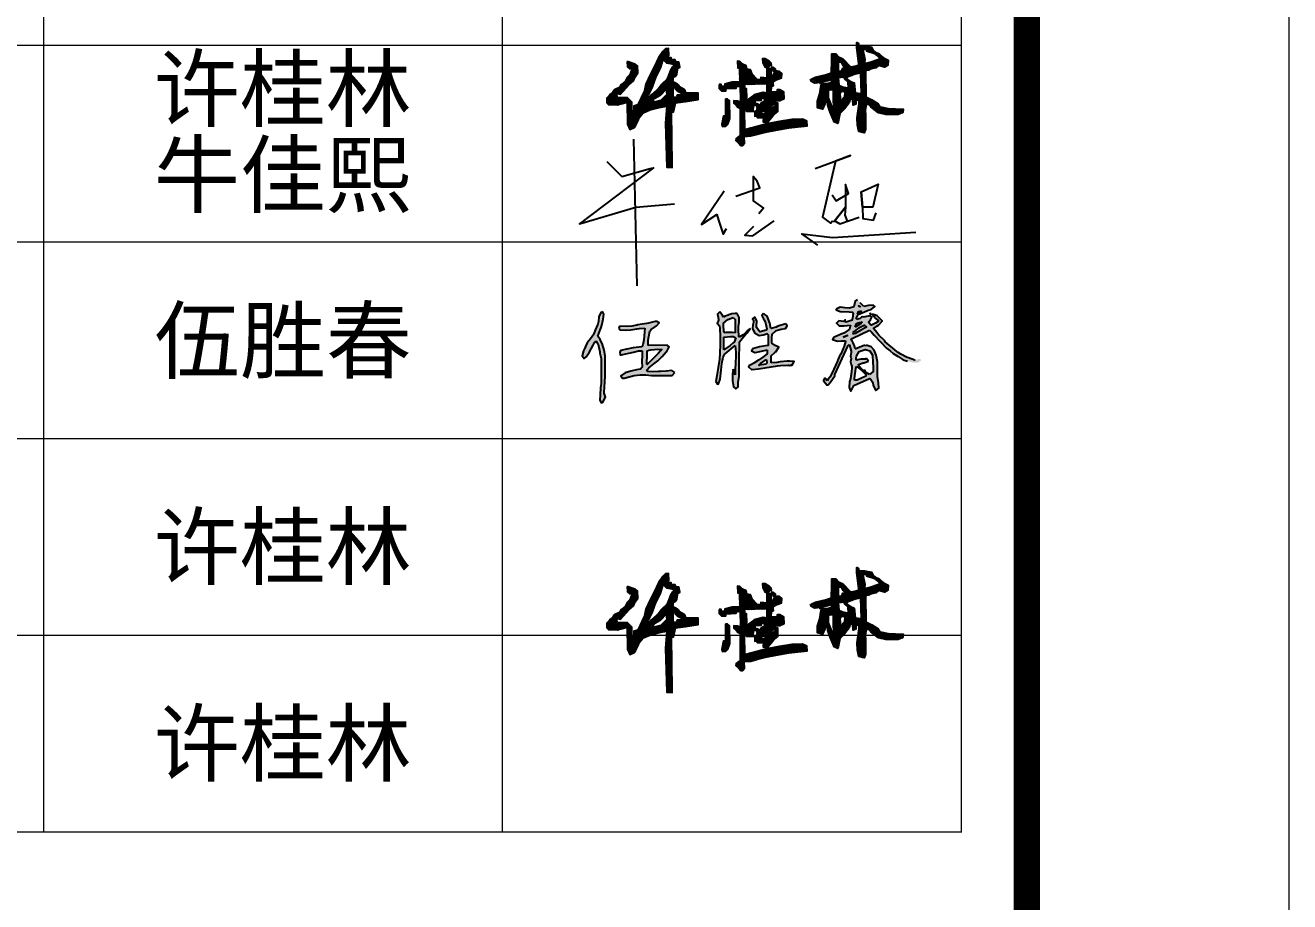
# Model space of a CAD drawing. Extents: x 332286 to 1463507, y -720758 to 86974.
# Drawn here: x 1289585 to 1294407, y -410676 to -407334 of the extents above; entities that cross this region are included whole.
import ezdxf
from ezdxf.enums import TextEntityAlignment as Align

# ---------------------------------------------------------------- set-up
doc = ezdxf.new("R2010")
doc.units = 0
doc.header["$LTSCALE"] = 1000
doc.header["$MEASUREMENT"] = 0
doc.layers.get('0').update_dxf_attribs({"linetype": 'CONTINUOUS'})
for name, color, linetype in [('SHEET_LINE', 6, 'CONTINUOUS'), ('TWT_TITLE', 7, 'CONTINUOUS'), ('水专业电子签名', 7, 'CONTINUOUS')]:
    doc.layers.add(name, color=color, linetype=linetype)
doc.styles.add('华文细黑', font='STXIHEI.TTF', dxfattribs={"width": 0.7, "height": 10})
pattern_1 = [(45, (-843.80595, -349.1901), (-0.088388348, 0.088388348), [])]

# ---------------------------------------------------------------- blocks, each defined once
blk = doc.blocks.new('X-104 9#平面绑定$0$图签信息')
at = {"const_width": 0.5}
blk.add_lwpolyline([(-65, 0), (0, 0), (0, 500.5), (-65, 500.5)], close=True, dxfattribs=at)
at = {"const_width": 0.05}
for points in [[(-62.5, 103.262), (-2.5, 103.262), (-2.5, 163.262), (-62.5, 163.262), (-62.5, 103.262)], [(-37.5, 163.262), (-37.5, 103.262)], [(-20, 163.262), (-20, 103.262)], [(-62.5, 133.262), (-2.5, 133.262)], [(-62.5, 125.762), (-2.5, 125.762)], [(-62.5, 118.262), (-2.5, 118.262)], [(-62.5, 110.762), (-2.5, 110.762)]]:
    blk.add_lwpolyline(points, dxfattribs=at)
blk = doc.blocks.new('X-104 9#平面绑定$0$图签-A1')
blk.add_blockref('X-104 9#平面绑定$0$图签信息', (0, 0))
blk = doc.blocks.new('x')
for points in [[(1270565.5, 4297.5), (1270578, 3738.1)], [(1270463.7, 4212.9), (1270520.1, 4155.6), (1270628.9, 4185.9), (1270640.9, 4188.8), (1270358.7, 3974.6), (1270573.2, 4038.5), (1270720.8, 4050.8)], [(1271257.7, 4185.6), (1271392, 4235.5), (1271334.7, 4214.3), (1271285.7, 4000.6), (1271316.3, 3976.9), (1271322.9, 3984.9), (1271336.9, 3983), (1271351.6, 3975.1), (1271425.1, 3999.6)], [(1270955.7, 4079.9), (1271046.4, 4112.4), (1271036.5, 4137.4), (1271021.6, 4155.5), (1271021.6, 4061.8), (1271060.4, 4035), (1271042.6, 4013.1)], [(1271322.3, 4085.5), (1271338, 4062.4), (1271385, 4091), (1271373.5, 4124.6), (1271373.5, 4038.5), (1271329.9, 3984), (1271373.5, 4038.5), (1271371.5, 4007.4), (1271379.4, 3984.4)], [(1271433.2, 4096.7), (1271498.3, 4126.2), (1271498.3, 4126.2), (1271478, 4038.5), (1271437.7, 4038.5), (1271433.2, 4096.7), (1271437.7, 4038.5), (1271437.7, 4038.5), (1271439.5, 3995.1), (1271480.7, 3988.3), (1271490.9, 4016.2)], [(1270911, 4099), (1270823.8, 3972.7), (1270882.3, 4009.7), (1270889.4, 3988.4), (1270906.4, 3935.6), (1270919, 3956.9)], [(1271022.6, 3964.7), (1270989, 3931.4), (1271019.6, 3929.4), (1271101.6, 3985.7)], [(1271267.6, 3893.1), (1271206.9, 3936.6), (1271323.3, 3922), (1271641.5, 3942.8)]]:
    blk.add_lwpolyline(points)
blk = doc.blocks.new('杨乐电子签名A1$0$许桂林')
h = blk.add_hatch()
h.set_pattern_fill('ANSI31', color=256, style=0)
h.set_pattern_definition(pattern_1)
h.paths.add_polyline_path([(-13.77, 12.78), (-14.3, 11.65), (-14.49, 10.81), (-15.33, 9.03), (-15.84, 8.89), (-15.9, 7.4), (-16.09, 7.43), (-16.11, 9.41), (-16.62, 9.93), (-17.93, 10), (-17.97, 10.51), (-17.5, 10.42), (-16.39, 11.59), (-15.87, 12.06), (-15.63, 12.55), (-15.32, 13.04), (-15.36, 13.92), (-15.6, 14.09), (-16.37, 14.39), (-16.64, 14.51), (-16.58, 13.84), (-16.3, 13.59), (-15.87, 13.66), (-15.87, 13.41), (-16.09, 13.37), (-16.33, 12.8), (-16.65, 12.47), (-16.86, 12.01), (-17.14, 11.77), (-17.44, 11.57), (-17.63, 11.26), (-18.27, 10.95), (-18.46, 10.66), (-18.77, 10.41), (-18.94, 10.21), (-19.21, 9.93), (-19.21, 9.35), (-19.04, 9.11), (-17.92, 9.07), (-16.66, 9.39), (-16.65, 6.62), (-16.37, 5.98), (-15.85, 6.2), (-15.65, 6.44), (-15.36, 6.99), (-15.15, 7.52), (-14.67, 8.06), (-13.86, 8.39), (-12.66, 8.68), (-11.7, 8.86), (-11.88, 6.74), (-11.76, 1.19), (-11.13, 1.16), (-11.11, 1.57), (-11.15, 8.09), (-10.89, 8.14), (-10.63, 9.24), (-9.37, 9.43), (-7.78, 9.67), (-7.78, 10.46), (-9.31, 10.51), (-9.39, 10.75), (-9.54, 10.91), (-10.12, 11.28), (-10.28, 11.51), (-10.59, 11.72), (-10.93, 11.91), (-10.84, 12.5), (-10.59, 12.62), (-10.44, 12.84), (-10.28, 13.59), (-10.05, 13.72), (-10.16, 14.35), (-10.61, 14.45), (-10.61, 14.66), (-11.15, 14.66), (-11.13, 14.91), (-11.68, 14.97), (-11.68, 15.19), (-11.41, 15.2), (-11.44, 16.08), (-11.82, 16.04), (-12.16, 15.7), (-12.72, 14.91), (-13.25, 13.77)])
h.paths.add_polyline_path([(-12.49, 13.6), (-12.22, 14.59), (-11.95, 14.52), (-11.67, 14.25), (-10.72, 14.05), (-10.92, 13.79), (-11.19, 13.37), (-11.4, 12.76), (-11.59, 12.28), (-12.34, 11.56), (-12.77, 11.04), (-13.46, 10.42), (-13.98, 9.96), (-14.13, 9.67), (-14.52, 9.63), (-13.98, 10.33), (-13.53, 11.28), (-13.11, 12.45)], flags=16)
h.paths.add_polyline_path([(-11.75, 11.02), (-11.67, 10.33), (-12.41, 9.61), (-13.42, 9.36), (-13.42, 9.69), (-12.52, 10.19)], flags=16)
h.paths.add_polyline_path([(-10.91, 11.24), (-10.62, 11.22), (-10.63, 11.03), (-10.4, 10.77), (-9.83, 10.48), (-9.57, 10.47), (-9.6, 10.23), (-10.4, 10.2), (-10.44, 9.94), (-10.9, 9.98)], flags=16)
h = blk.add_hatch()
h.set_pattern_fill('ANSI31', color=256, style=0)
h.set_pattern_definition(pattern_1)
h.paths.add_polyline_path([(14.8, 14.44), (13.93, 14.16), (13.11, 13.94), (13.22, 14.46), (12.94, 15.65), (13.23, 15.95), (13.37, 15.58), (14.29, 15.27), (14.81, 14.88), (15.04, 14.65)], flags=16)
h.paths.add_polyline_path([(10.81, 10.51), (10.09, 10.45), (9.99, 10.21), (10.04, 9.81), (10, 9.08), (10.27, 9.17), (10.34, 9.6), (10.59, 9.86), (10.64, 10.36), (10.83, 10.18)], flags=16)
h.paths.add_polyline_path([(10.32, 14.17), (9.8, 14.15), (9.8, 13.06), (10.27, 13.07), (10.39, 13.42), (10.76, 13.44), (10.43, 13.77), (10.27, 14.09)], flags=16)
h.paths.add_polyline_path([(10.54, 12.3), (9.8, 12.23), (9.89, 11.28), (10.34, 11.1), (11.07, 10.92), (11.03, 11.67), (10.58, 12.1)], flags=16)
h.paths.add_polyline_path([(12.66, 12.83), (11.91, 12.64), (11, 12.31), (10.83, 12.08), (11.32, 11.75), (11.8, 11.55), (11.89, 10.3), (12.72, 10.21)], flags=16)
edge = h.paths.add_edge_path()
edge.add_line((9.25, 10.71), (8.51, 10.67))
edge.add_line((8.51, 10.67), (8.52, 9.72))
edge.add_line((8.52, 9.72), (8.94, 8.69))
edge.add_line((8.94, 8.69), (9.25, 7.93))
edge.add_line((9.25, 7.93), (9.2, 9.43))
edge.add_line((9.2, 9.43), (9.2, 10.53))
edge.add_line((9.2, 10.53), (9.19, 10.71))
edge.add_line((6.41, 12.09), (6.96, 12.32))
edge.add_line((6.96, 12.32), (8.2, 12.59))
edge.add_line((8.2, 12.59), (8.97, 12.84))
edge.add_line((8.97, 12.84), (9.03, 14.43))
edge.add_line((9.03, 14.43), (9.02, 15.24))
edge.add_line((9.02, 15.24), (9.54, 15.24))
edge.add_line((9.54, 15.24), (9.85, 14.84))
edge.add_line((9.85, 14.84), (10.41, 14.61))
edge.add_line((10.41, 14.61), (11.35, 13.6))
edge.add_line((11.35, 13.6), (11.89, 13.66))
edge.add_line((11.89, 13.66), (12.37, 13.79))
edge.add_line((12.37, 13.79), (12.41, 13.96))
edge.add_line((12.41, 13.96), (12.17, 15.98))
edge.add_line((12.17, 15.98), (12.17, 16.64))
edge.add_line((12.17, 16.64), (12.4, 16.5))
edge.add_line((12.4, 16.5), (12.43, 16.24))
edge.add_line((12.43, 16.24), (13.15, 16.19))
edge.add_line((13.15, 16.19), (13.99, 16.01))
edge.add_line((13.99, 16.01), (14.21, 15.6))
edge.add_line((14.21, 15.6), (14.44, 15.44))
edge.add_line((14.44, 15.44), (14.98, 15.19))
edge.add_line((14.98, 15.19), (15.28, 14.84))
edge.add_line((15.28, 14.84), (15.48, 14.69))
edge.add_line((15.48, 14.69), (16.1, 14.38))
edge.add_line((16.1, 14.38), (16.02, 13.75))
edge.add_line((16.02, 13.75), (15.61, 13.52))
edge.add_line((15.61, 13.52), (14.87, 13.71))
edge.add_line((14.87, 13.71), (14.51, 13.44))
edge.add_line((14.51, 13.44), (13.96, 13.31))
edge.add_line((13.96, 13.31), (13.66, 13.16))
edge.add_line((13.66, 13.16), (13.32, 13.09))
edge.add_line((13.32, 13.09), (13.25, 13.04))
edge.add_line((13.25, 13.04), (13.25, 9.8))
edge.add_line((13.25, 9.8), (14, 9.41))
edge.add_line((14, 9.41), (14.78, 8.92))
edge.add_line((14.78, 8.92), (15.02, 8.52))
edge.add_line((15.02, 8.52), (16.02, 8.33))
edge.add_line((16.02, 8.33), (17.92, 8.21))
edge.add_line((17.92, 8.21), (17.85, 7.78))
edge.add_line((17.85, 7.78), (17.26, 7.55))
edge.add_line((17.26, 7.55), (15.76, 7.55))
edge.add_line((15.76, 7.55), (14.81, 7.78))
edge.add_line((14.81, 7.78), (14.42, 8.09))
edge.add_line((14.42, 8.09), (13.87, 8.53))
edge.add_line((13.87, 8.53), (13.71, 8.8))
edge.add_line((13.71, 8.8), (13.26, 8.84))
edge.add_line((13.26, 8.84), (13.13, 8.14))
edge.add_line((13.13, 8.14), (13.17, 7.52))
edge.add_line((13.17, 7.52), (13.16, 5.77))
edge.add_line((13.16, 5.77), (12.99, 5.28))
edge.add_line((12.99, 5.28), (12.33, 5.46))
edge.add_line((12.33, 5.46), (12.15, 6.32))
edge.add_line((12.15, 6.32), (12.13, 7.18))
edge.add_line((12.13, 7.18), (12.41, 8.93))
edge.add_line((12.41, 8.93), (12.36, 9.58))
edge.add_line((12.36, 9.58), (11.99, 9.31))
edge.add_line((11.99, 9.31), (11.98, 8.9))
edge.add_line((11.98, 8.9), (11.64, 8.78))
edge.add_line((11.64, 8.78), (11.59, 9.46))
edge.add_line((11.59, 9.46), (11.27, 9.6))
edge.add_line((11.27, 9.6), (11.13, 9.09))
edge.add_line((11.13, 9.09), (10.57, 8.33))
edge.add_line((10.57, 8.33), (9.95, 7.74))
edge.add_line((9.95, 7.74), (9.71, 6.5))
edge.add_line((9.71, 6.5), (9.24, 6.69))
edge.add_line((9.24, 6.69), (9.11, 7.04))
edge.add_line((9.11, 7.04), (8.74, 7.93))
edge.add_line((8.74, 7.93), (8.48, 8.78))
edge.add_line((8.48, 8.78), (8.49, 9.35))
edge.add_line((8.49, 9.35), (8.35, 9.49))
edge.add_line((8.35, 9.49), (8.11, 8.99))
edge.add_line((8.11, 8.99), (7.8, 8.29))
edge.add_line((7.8, 8.29), (7.16, 8.49))
edge.add_line((7.16, 8.49), (7.19, 9.3))
edge.add_line((7.19, 9.3), (7.5, 10.25))
edge.add_line((7.5, 10.25), (7.62, 11.08))
edge.add_line((7.62, 11.08), (7.75, 11.54))
edge.add_line((7.75, 11.54), (8.24, 11.51))
edge.add_line((8.24, 11.51), (8.8, 11.58))
edge.add_line((8.8, 11.58), (9.26, 11.87))
edge.add_line((9.26, 11.87), (8.92, 11.96))
edge.add_line((8.92, 11.96), (8.5, 11.85))
edge.add_line((8.5, 11.85), (8.03, 11.76))
edge.add_line((8.03, 11.76), (7.57, 11.64))
edge.add_line((7.57, 11.64), (6.83, 11.57))
edge.add_line((6.83, 11.57), (6.43, 11.79))
edge.add_line((6.43, 11.79), (6.33, 12.06))
h = blk.add_hatch()
h.set_pattern_fill('ANSI31', color=256, style=0)
h.set_pattern_definition(pattern_1)
h.paths.add_polyline_path([(1.94, 9.41), (2.46, 9.45), (3, 9.68), (2.97, 10.49), (2.48, 10.77), (2.15, 10.76), (2.16, 10.49), (1.4, 10.52), (1.42, 11.26), (1.67, 11.32), (1.65, 11.51), (1.66, 11.81), (2.1, 12.07), (2.69, 12.29), (2.73, 12.82), (2.46, 13.09), (1.92, 13.14), (1.93, 13.38), (1.62, 13.6), (1.43, 13.61), (1.39, 13.37), (1.13, 13.41), (1.16, 13.86), (1.44, 13.86), (1.42, 14.13), (1.2, 14.35), (0.65, 14.66), (0.34, 14.67), (0.37, 14.18), (0.61, 13.66), (0.88, 13.57), (0.86, 12.25), (0.09, 12.35), (0.1, 12.04), (-0.35, 12.1), (-0.96, 12.77), (-1.18, 13.32), (-1.63, 13.4), (-1.71, 13.8), (-2.19, 14.02), (-2.53, 14.37), (-2.79, 14.41), (-2.76, 13.59), (-2.58, 13.57), (-2.55, 11.76), (-3.51, 11.8), (-4.42, 11.54), (-4.38, 11.25), (-4.84, 11.27), (-4.87, 11.52), (-5.13, 11.53), (-5.12, 10.99), (-4.84, 10.73), (-4.32, 10.72), (-4.26, 10.98), (-3.02, 11.04), (-3.01, 11.22), (-2.48, 11.28), (-2.49, 9.65), (-2.51, 9.31), (-2.73, 9.18), (-2.78, 9.39), (-3.31, 9.45), (-3.29, 9.16), (-3.02, 8.91), (-2.79, 8.6), (-2.51, 8.42), (-2.54, 4.97), (-2.73, 4.97), (-3.05, 4.71), (-3.1, 4.47), (-2.76, 4.17), (-2.48, 3.83), (-2.27, 3.85), (-2, 4.13), (-2.04, 4.95), (-1.21, 5.02), (-0.36, 5.23), (0.62, 5.49), (1.93, 5.74), (3.54, 6), (5.87, 6.25), (5.84, 6.8), (5.26, 7.06), (3.96, 7.04), (2.15, 6.78), (0.65, 6.49), (-0.06, 6.29), (-1.21, 6.01), (-1.98, 5.82), (-1.97, 8.38), (-1.72, 8.12), (-0.91, 8.07), (-0.86, 8.86), (-0.44, 8.89), (-0.42, 8.64), (-0.16, 8.63), (-0.2, 8.37), (-0.42, 8.4), (-0.46, 8.15), (-0.69, 8.09), (-0.69, 7.52), (-0.42, 7.53), (-0.41, 7.34), (0.61, 7.29), (0.61, 7.12), (0.34, 7.05), (0.34, 6.77), (0.94, 6.79), (1.18, 7.07), (1.59, 7.58), (1.82, 7.79), (2.19, 8.07), (2.21, 9.12), (1.93, 9.16)])
h.paths.add_polyline_path([(0.58, 9.71), (0.58, 9.42), (0.4, 9.35), (0.16, 9.18), (0.09, 8.87), (-0.42, 9.08), (-0.66, 9.11), (-0.68, 9.45), (0.08, 9.44), (0.08, 9.71)], flags=16)
h.paths.add_polyline_path([(0.87, 10.43), (0.39, 10.5), (-0.7, 10.21), (-0.94, 10), (-1.43, 9.64), (-1.41, 9.17), (-1.25, 8.63), (-1.52, 8.88), (-1.71, 9.11), (-1.73, 9.8), (-1.74, 10.97), (-1.93, 10.97), (-1.98, 11.48), (0.89, 11.53)], flags=16)
h.paths.add_polyline_path([(1.41, 8.87), (1.9, 8.9), (1.92, 8.62), (1.72, 8.67), (1.69, 8.34), (1.41, 8.29)], flags=16)
h.paths.add_polyline_path([(0.61, 8.12), (0.64, 7.85), (0.11, 7.81), (0.1, 8.09)], flags=16)
h.paths.add_polyline_path([(1.42, 12.58), (1.44, 13.33), (1.68, 13.35), (1.68, 13.14), (1.95, 13.05), (1.92, 12.86), (1.69, 12.79), (1.65, 12.59)], flags=16)
h = blk.add_hatch()
h.set_pattern_fill('ANSI31', color=256, style=0)
h.set_pattern_definition(pattern_1)
edge = h.paths.add_edge_path()
edge.add_line((-4.37, 9.69), (-4.36, 7.58))
edge.add_line((-4.36, 7.58), (-4.63, 7.55))
edge.add_line((-4.63, 7.55), (-4.85, 6.51))
edge.add_line((-4.85, 6.51), (-4.77, 6.25))
edge.add_line((-4.77, 6.25), (-4.33, 6.27))
edge.add_line((-4.33, 6.27), (-4.07, 6.51))
edge.add_line((-4.07, 6.51), (-3.81, 7.24))
edge.add_line((-3.81, 7.24), (-3.87, 9.46))
edge.add_line((-3.87, 9.46), (-4.1, 9.67))
edge.add_line((-4.1, 9.67), (-4.37, 9.67))
for points in [[(-16.64, 14.51), (-16.58, 13.84), (-16.3, 13.59), (-15.87, 13.66), (-15.87, 13.41), (-16.09, 13.37), (-16.33, 12.8), (-16.65, 12.47), (-16.86, 12.01), (-17.14, 11.77), (-17.44, 11.57), (-17.63, 11.26), (-18.27, 10.95), (-18.46, 10.66), (-18.77, 10.41), (-18.94, 10.21), (-19.21, 9.93), (-19.21, 9.35), (-19.04, 9.11), (-17.92, 9.07), (-16.66, 9.39), (-16.65, 6.62), (-16.37, 5.98), (-15.85, 6.2), (-15.65, 6.44), (-15.36, 6.99), (-15.15, 7.52), (-14.67, 8.06), (-13.86, 8.39), (-12.66, 8.68), (-11.7, 8.86), (-11.88, 6.74), (-11.76, 1.19), (-11.13, 1.16), (-11.11, 1.57), (-11.15, 8.09), (-10.89, 8.14), (-10.63, 9.24), (-9.37, 9.43), (-7.78, 9.67), (-7.78, 10.46), (-9.31, 10.51), (-9.39, 10.75), (-9.54, 10.91), (-10.12, 11.28), (-10.28, 11.51), (-10.59, 11.72), (-10.93, 11.91), (-10.84, 12.5), (-10.59, 12.62), (-10.44, 12.84), (-10.28, 13.59), (-10.05, 13.72), (-10.16, 14.35), (-10.61, 14.45), (-10.61, 14.66), (-11.15, 14.66), (-11.13, 14.91), (-11.68, 14.97), (-11.68, 15.19), (-11.41, 15.2), (-11.44, 16.08), (-11.82, 16.04), (-12.16, 15.7), (-12.72, 14.91), (-13.25, 13.77), (-13.77, 12.78), (-14.3, 11.65), (-14.49, 10.81), (-15.33, 9.03), (-15.84, 8.89), (-15.9, 7.4), (-16.09, 7.43), (-16.11, 9.41), (-16.62, 9.93), (-17.93, 10), (-17.97, 10.51), (-17.5, 10.42), (-16.39, 11.59), (-15.87, 12.06), (-15.63, 12.55), (-15.32, 13.04), (-15.36, 13.92), (-15.6, 14.09), (-16.37, 14.39), (-16.64, 14.51)], [(6.41, 12.09), (6.96, 12.32), (8.2, 12.59), (8.97, 12.84), (9.03, 14.43), (9.02, 15.24), (9.54, 15.24), (9.85, 14.84), (10.41, 14.61), (11.35, 13.6), (11.89, 13.66), (12.37, 13.79), (12.41, 13.96), (12.17, 15.98), (12.17, 16.64), (12.4, 16.5), (12.43, 16.24), (13.15, 16.19), (13.99, 16.01), (14.21, 15.6), (14.44, 15.44), (14.98, 15.19), (15.28, 14.84), (15.48, 14.69), (16.1, 14.38), (16.02, 13.75), (15.61, 13.52), (14.87, 13.71), (14.51, 13.44), (13.96, 13.31), (13.66, 13.16), (13.32, 13.09), (13.25, 13.04), (13.25, 9.8), (14, 9.41), (14.78, 8.92), (15.02, 8.52), (16.02, 8.33), (17.92, 8.21), (17.85, 7.78), (17.26, 7.55), (15.76, 7.55), (14.81, 7.78), (14.42, 8.09), (13.87, 8.53), (13.71, 8.8), (13.26, 8.84), (13.13, 8.14), (13.17, 7.52), (13.16, 5.77), (12.99, 5.28), (12.33, 5.46), (12.15, 6.32), (12.13, 7.18), (12.41, 8.93), (12.36, 9.58), (11.99, 9.31), (11.98, 8.9), (11.64, 8.78), (11.59, 9.46), (11.27, 9.6), (11.13, 9.09), (10.57, 8.33), (9.95, 7.74), (9.71, 6.5), (9.24, 6.69), (9.11, 7.04), (8.74, 7.93), (8.48, 8.78), (8.49, 9.35), (8.35, 9.49), (8.11, 8.99), (7.8, 8.29), (7.16, 8.49), (7.19, 9.3), (7.5, 10.25), (7.62, 11.08), (7.75, 11.54), (8.24, 11.51), (8.8, 11.58), (9.26, 11.87), (8.92, 11.96), (8.5, 11.85), (8.03, 11.76), (7.57, 11.64), (6.83, 11.57), (6.43, 11.79), (6.33, 12.06)], [(14.8, 14.44), (13.93, 14.16), (13.11, 13.94), (13.22, 14.46), (12.94, 15.65), (13.23, 15.95), (13.37, 15.58), (14.29, 15.27), (14.81, 14.88), (15.04, 14.65), (14.8, 14.44)], [(-12.22, 14.59), (-12.49, 13.6), (-13.11, 12.45), (-13.53, 11.28), (-13.98, 10.33), (-14.52, 9.63), (-14.13, 9.67), (-13.98, 9.96), (-13.46, 10.42), (-12.77, 11.04), (-12.34, 11.56), (-11.59, 12.28), (-11.4, 12.76), (-11.19, 13.37), (-10.92, 13.79), (-10.72, 14.05), (-11.67, 14.25), (-11.95, 14.52), (-12.22, 14.59)], [(-5.13, 11.53), (-5.12, 10.99), (-4.84, 10.73), (-4.32, 10.72), (-4.26, 10.98), (-3.02, 11.04), (-3.01, 11.22), (-2.48, 11.28), (-2.49, 9.65), (-2.51, 9.31), (-2.73, 9.18), (-2.78, 9.39), (-3.31, 9.45), (-3.29, 9.16), (-3.02, 8.91), (-2.79, 8.6), (-2.51, 8.42), (-2.54, 4.97), (-2.73, 4.97), (-3.05, 4.71), (-3.1, 4.47), (-2.76, 4.17), (-2.48, 3.83), (-2.27, 3.85), (-2, 4.13), (-2.04, 4.95), (-1.21, 5.02), (-0.36, 5.23), (0.62, 5.49), (1.93, 5.74), (3.54, 6), (5.87, 6.25), (5.84, 6.8), (5.26, 7.06), (3.96, 7.04), (2.15, 6.78), (0.65, 6.49), (-0.06, 6.29), (-1.21, 6.01), (-1.98, 5.82), (-1.97, 8.38), (-1.72, 8.12), (-0.91, 8.07), (-0.86, 8.86), (-0.44, 8.89), (-0.42, 8.64), (-0.16, 8.63), (-0.2, 8.37), (-0.42, 8.4), (-0.46, 8.15), (-0.69, 8.09), (-0.69, 7.52), (-0.42, 7.53), (-0.41, 7.34), (0.61, 7.29), (0.61, 7.12), (0.34, 7.05), (0.34, 6.77), (0.94, 6.79), (1.18, 7.07), (1.59, 7.58), (1.82, 7.79), (2.19, 8.07), (2.21, 9.12), (1.93, 9.16), (1.94, 9.41), (2.46, 9.45), (3, 9.68), (2.97, 10.49), (2.48, 10.77), (2.15, 10.76), (2.16, 10.49), (1.4, 10.52), (1.42, 11.26), (1.67, 11.32), (1.65, 11.51), (1.66, 11.81), (2.1, 12.07), (2.69, 12.29), (2.73, 12.82), (2.46, 13.09), (1.92, 13.14), (1.93, 13.38), (1.62, 13.6), (1.43, 13.61), (1.39, 13.37), (1.13, 13.41), (1.16, 13.86), (1.44, 13.86), (1.42, 14.13), (1.2, 14.35), (0.65, 14.66), (0.34, 14.67), (0.37, 14.18), (0.61, 13.66), (0.88, 13.57), (0.86, 12.25), (0.09, 12.35), (0.1, 12.04), (-0.35, 12.1), (-0.96, 12.77), (-1.18, 13.32), (-1.63, 13.4), (-1.71, 13.8), (-2.19, 14.02), (-2.53, 14.37), (-2.79, 14.41), (-2.76, 13.59), (-2.58, 13.57), (-2.55, 11.76), (-3.51, 11.8), (-4.42, 11.54), (-4.38, 11.25), (-4.84, 11.27), (-4.87, 11.52), (-5.13, 11.53)], [(-1.75, 13.37), (-1.99, 13.35), (-1.98, 12.03), (-1.74, 12.03), (-1.7, 12.34), (-1.24, 12.32), (-1.2, 12.53), (-1.4, 12.58), (-1.45, 13.09), (-1.7, 13.09), (-1.73, 13.38)], [(1.65, 12.59), (1.42, 12.58), (1.44, 13.33), (1.68, 13.35), (1.68, 13.14), (1.95, 13.05), (1.92, 12.86), (1.69, 12.79), (1.65, 12.59)], [(10.32, 14.17), (9.8, 14.15), (9.8, 13.06), (10.27, 13.07), (10.39, 13.42), (10.76, 13.44), (10.43, 13.77), (10.27, 14.09), (10.32, 14.17)], [(12.66, 12.83), (11.91, 12.64), (11, 12.31), (10.83, 12.08), (11.32, 11.75), (11.8, 11.55), (11.89, 10.3), (12.72, 10.21), (12.66, 12.83)], [(-9.6, 10.23), (-10.4, 10.2), (-10.44, 9.94), (-10.9, 9.98), (-10.91, 11.24), (-10.62, 11.22), (-10.63, 11.03), (-10.4, 10.77), (-9.83, 10.48), (-9.57, 10.47), (-9.6, 10.23)], [(0.89, 11.53), (-1.98, 11.48), (-1.93, 10.97), (-1.74, 10.97), (-1.73, 9.8), (-1.71, 9.11), (-1.52, 8.88), (-1.25, 8.63), (-1.41, 9.17), (-1.43, 9.64), (-0.94, 10), (-0.7, 10.21), (0.39, 10.5), (0.87, 10.43), (0.89, 11.53)], [(10.54, 12.3), (9.8, 12.23), (9.89, 11.28), (10.34, 11.1), (11.07, 10.92), (11.03, 11.67), (10.58, 12.1), (10.54, 12.3)], [(-11.75, 11.02), (-12.52, 10.19), (-13.42, 9.69), (-13.42, 9.36), (-12.41, 9.61), (-11.67, 10.33), (-11.75, 11.02)], [(-4.37, 9.69), (-4.36, 7.58), (-4.63, 7.55), (-4.85, 6.51), (-4.77, 6.25), (-4.33, 6.27), (-4.07, 6.51), (-3.81, 7.24), (-3.87, 9.46), (-4.1, 9.67), (-4.37, 9.67)], [(0.59, 9.71), (0.08, 9.71), (0.08, 9.44), (-0.68, 9.45), (-0.66, 9.11), (-0.42, 9.08), (0.09, 8.87), (0.16, 9.18), (0.4, 9.35), (0.58, 9.42), (0.58, 9.71)], [(9.25, 10.71), (8.51, 10.67), (8.52, 9.72), (8.94, 8.69), (9.25, 7.93), (9.2, 9.43), (9.2, 10.53), (9.19, 10.71)], [(10.81, 10.51), (10.09, 10.45), (9.99, 10.21), (10.04, 9.81), (10, 9.08), (10.27, 9.17), (10.34, 9.6), (10.59, 9.86), (10.64, 10.36), (10.83, 10.18), (10.81, 10.51)], [(0.61, 8.12), (0.1, 8.09), (0.11, 7.81), (0.64, 7.85), (0.61, 8.12)], [(1.93, 8.9), (1.41, 8.87), (1.41, 8.29), (1.69, 8.34), (1.72, 8.67), (1.92, 8.62), (1.9, 8.9)]]:
    blk.add_lwpolyline(points)
blk = doc.blocks.new('A$C77302349')
at = {"color": 4, "xscale": 60.85200000000169, "yscale": 60.85200000000169, "zscale": 60.85200000000169}
blk.add_blockref('杨乐电子签名A1$0$许桂林', (3002.2, -494.5, 0), dxfattribs=at)
blk = doc.blocks.new('水专业电子签名')
at = {"layer": '水专业电子签名'}
h = blk.add_hatch(color=256, dxfattribs=at)
h.paths.add_polyline_path([(745717.4, 134220), (745710.6, 134225.1), (745693.5, 134223.4), (745674.7, 134220), (745661.3, 134233.7), (745651.1, 134245.6), (745642.5, 134240.5), (745637.4, 134218.3), (745620.3, 134213.1), (745603.2, 134214.9), (745584.4, 134216.6), (745569, 134209.7), (745570, 134207), (745585.1, 134201.2), (745618.6, 134199.5), (745632.3, 134197.8), (745634, 134194.3), (745632.3, 134175.5), (745630.6, 134168.7), (745630.2, 134167.7), (745608.3, 134160.1), (745601.5, 134161.9), (745603.2, 134163.6), (745606.6, 134167), (745603.2, 134167), (745598.1, 134161.9), (745579.3, 134165.3), (745570.7, 134156.7), (745581, 134146.5), (745596.4, 134146.5), (745599.4, 134146.5), (745623.7, 134148.2), (745620.6, 134132.8), (745601.5, 134119.1), (745592.9, 134115.7), (745591.2, 134115), (745565.6, 134104.1), (745560.5, 134102.3), (745555.7, 134093.8), (745574.1, 134087), (745589.5, 134088.7), (745604.9, 134088.7), (745604.9, 134086.3), (745599.8, 134068.8), (745587.8, 134037.4), (745582.7, 134030.5), (745577.6, 134018.6), (745573.8, 134009), (745560.5, 133980.9), (745550.5, 133959.1), (745545.4, 133950.5), (745538.6, 133942), (745535.2, 133936.8), (745531.7, 133942), (745526.6, 133947.1), (745521.5, 133938.5), (745521.8, 133936.1), (745535.2, 133919.7), (745536.9, 133921.4), (745538.6, 133921.4), (745545.4, 133928.3), (745547.1, 133930), (745549.5, 133933.4), (745563.9, 133955.6), (745563.9, 133960.8), (745613.5, 134068.1), (745615.2, 134071.6), (745618.6, 134075), (745620.3, 134073.3), (745620.6, 134072.6), (745627.1, 134049.3), (745627.1, 134042.5), (745625.4, 134037.4), (745623.7, 134030.5), (745625.4, 134027.1), (745627.1, 134022), (745625.4, 134015.1), (745623.7, 134008.3), (745627.1, 133998), (745628.9, 133991.2), (745628.9, 133984.4), (745628.2, 133972.1), (745623.7, 133945.4), (745621, 133932.4), (745618.6, 133911.2), (745623.7, 133897.5), (745627.1, 133898.5), (745637.4, 133918), (745696.9, 133945.4), (745698.6, 133945.4), (745708.9, 133930), (745710.6, 133918), (745720.8, 133899.2), (745732.8, 133907.8), (745731.1, 133928.3), (745727.7, 133952.2), (745727.7, 133974.1), (745727.7, 133976.2), (745726.7, 134008.3), (745721.9, 134034), (745714, 134053.1), (745703.1, 134065.4), (745688.4, 134071.6), (745684.9, 134071.6), (745681.5, 134069.9), (745678.1, 134071.6), (745676.4, 134071.6), (745659.6, 134064.7), (745644.2, 134057.9), (745642.5, 134057.9), (745639.1, 134069.9), (745634, 134081.8), (745630.6, 134088.7), (745627.1, 134095.5), (745630.6, 134097.2), (745696.9, 134129.4), (745705.5, 134120.8), (745714, 134110.6), (745761.9, 134061.3), (745775.6, 134051.1), (745787.2, 134040.8), (745806, 134028.8), (745824.8, 134016.9), (745841.9, 134011.7), (745846.4, 134010), (745869.3, 134004.9), (745880.9, 134005.6), (745894.6, 134015.1), (745889.4, 134020.3), (745881.2, 134018.6), (745871, 134015.1), (745869.3, 134015.1), (745845.3, 134023.7), (745840.2, 134025.4), (745838.1, 134026.8), (745816.3, 134037.4), (745806, 134044.2), (745800.9, 134047.6), (745756.8, 134085.2), (745755, 134088.7), (745732.8, 134110.6), (745720.8, 134125.9), (745712.3, 134136.2), (745724.3, 134144.8), (745731.4, 134148.9), (745744.8, 134163.6), (745744.4, 134165.6), (745727.7, 134182.4), (745726, 134184.1), (745715.7, 134187.5), (745707.2, 134190.9), (745720.8, 134173.8), (745731.1, 134165.3), (745731.1, 134163.6), (745729.4, 134161.9), (745719.1, 134156.7), (745703.7, 134148.2), (745702, 134148.2), (745693.5, 134160.1), (745700.3, 134168.7), (745705.5, 134179), (745696.9, 134184.1), (745679.8, 134180.7), (745676.4, 134179), (745669.6, 134180.7), (745667.8, 134180.7), (745661.3, 134173.8), (745656.2, 134172.1), (745649.4, 134170.4), (745646, 134173.8), (745653.8, 134189.6), (745678.1, 134199.5), (745686.6, 134202.9), (745690.1, 134204.6), (745691.8, 134206.3), (745703.4, 134208)])
h.paths.add_polyline_path([(745666.5, 134202.9), (745651.1, 134190.9), (745654.5, 134201.2)], flags=16)
h.paths.add_polyline_path([(745659.6, 134216.6), (745654.5, 134221.7), (745656.2, 134221.7), (745661.3, 134220)], flags=16)
h.paths.add_polyline_path([(745667.8, 134160.1), (745667.8, 134158.4), (745663.1, 134153.3), (745662.7, 134153.3), (745642.5, 134141.3), (745647.7, 134155), (745657.9, 134158.4), (745666.5, 134160.1)], flags=16)
h.paths.add_polyline_path([(745676.4, 134148.2), (745684.9, 134141.3), (745683.2, 134139.6), (745663.1, 134129.4), (745642.5, 134117.4), (745637.4, 134115.7), (745634, 134114), (745634, 134115.7), (745635.7, 134120.8), (745637.4, 134124.2), (745646, 134129.4), (745652.8, 134134.5), (745656.2, 134137.9)], flags=16)
h.paths.add_polyline_path([(745613.5, 134110.6), (745610, 134107.5), (745596.4, 134102.3)], flags=16)
h.paths.add_polyline_path([(745679.8, 134056.2), (745681.5, 134056.2), (745698.3, 134050.7), (745707.5, 134034.3), (745708.9, 134006.6), (745710.6, 133989.5), (745710.6, 133979.2), (745710.6, 133972.4), (745710.6, 133971.4), (745696.9, 133960.8), (745678.1, 133972.4), (745679.8, 133975.8), (745673, 133975.8), (745656.2, 133992.9), (745654.5, 133998), (745673, 134004.9), (745674.7, 134004.9), (745693.5, 134011.7), (745684.9, 134022), (745683.2, 134020.3), (745681.5, 134018.6), (745663.1, 134018.6), (745652.8, 134016.9), (745649.4, 134015.1), (745647.7, 134015.1), (745646, 134018.6), (745646, 134025.4), (745647, 134030.9), (745657.9, 134048.3)], flags=16)
h.paths.add_polyline_path([(745647.7, 133991.2), (745649.4, 133990.2), (745666.5, 133977.5), (745684.9, 133957.3), (745683.2, 133953.9), (745649.4, 133938.5), (745639.1, 133938.5), (745639.1, 133945.4), (745642.5, 133964.2), (745644.2, 133982.7)], flags=16)
h.paths.add_polyline_path([(745698.6, 134196), (745698.6, 134194.3), (745702, 134189.2)], flags=17)
h.paths.add_polyline_path([(745197.6, 134131.1), (745197.6, 134143), (745199.3, 134160.1), (745199.3, 134177.2), (745192.5, 134192.6), (745183.9, 134192.6), (745171.3, 134191.3), (745146.3, 134182.4), (745139.5, 134179), (745136.1, 134185.8), (745125.8, 134199.5), (745117.3, 134190.9), (745119, 134179), (745120.7, 134167), (745119, 134163.6), (745115.9, 134156.7), (745124.1, 134146.5), (745125.8, 134136.2), (745125.8, 134124.2), (745127.5, 134117.4), (745127.5, 134095.5), (745127.5, 134071.6), (745127.5, 134071.2), (745125.8, 134045.9), (745125.5, 134040.8), (745124.1, 134018.6), (745114.2, 133955.6), (745110.8, 133933.4), (745117.3, 133923.2), (745120.7, 133925.2), (745126.5, 133943), (745130.9, 133977.5), (745133.7, 134001.8), (745138.8, 134027.1), (745144.6, 134039.1), (745146, 134039.8), (745161.4, 134051.4), (745183.9, 134071.6), (745184.3, 134070.5), (745187.4, 134045.9), (745187, 134031.2), (745185.7, 134003.2), (745184.3, 133979.9), (745183.9, 133959.1), (745182.2, 133965.9), (745177.1, 133980.9), (745173.7, 133962.5), (745173.7, 133959.1), (745173.7, 133936.8), (745178.1, 133913.6), (745187.4, 133906.1), (745195.9, 133912.9), (745196.3, 133929.6), (745199.3, 133953.9), (745199.3, 133963.5), (745199.3, 133987.4), (745199.7, 134011.7), (745200, 134036), (745200.4, 134060.6), (745201, 134085.2), (745211.3, 134097.2), (745216.4, 134104.1), (745225, 134114), (745228.7, 134117.7), (745241.7, 134134.5), (745241.7, 134136.2), (745231.5, 134127.7), (745221.6, 134117.4), (745214.7, 134112.3), (745199.3, 134102.3), (745198.6, 134106.1)])
h.paths.add_polyline_path([(745183.9, 134119.1), (745173.7, 134120.8), (745151.5, 134120.8), (745148, 134119.1), (745141.2, 134122.5), (745141.2, 134123.9), (745139.5, 134148.2), (745139.5, 134156.7), (745155.9, 134170.4), (745177.1, 134177.2), (745183.9, 134170.4)], flags=16)
h.paths.add_polyline_path([(745187.4, 134100.6), (745180.5, 134083.5), (745177.1, 134081.8), (745165.1, 134071.6), (745141.2, 134054.5), (745141.2, 134102.3), (745141.9, 134103), (745166.8, 134105.8), (745177.1, 134105.8)], flags=16)
h.paths.add_polyline_path([(745340.6, 134127.7), (745359.4, 134132.8), (745376.5, 134136.2), (745383.3, 134146.5), (745378.2, 134153.3), (745359.4, 134148.2), (745347.4, 134144.8), (745340.6, 134141.3), (745322.1, 134136.2), (745320.4, 134136.2), (745317, 134156.7), (745306, 134182.4), (745293, 134192.6), (745286.2, 134185.8), (745293, 134172.1), (745294.7, 134168.7), (745300.6, 134157.4), (745305, 134134.5), (745302.9, 134129.7), (745279.4, 134122.5), (745278.3, 134122.9), (745265.7, 134139.6), (745265.7, 134148.2), (745267.4, 134160.1), (745267.4, 134163.6), (745258.8, 134180.7), (745250.3, 134172.1), (745253.7, 134167), (745253.7, 134158.4), (745252, 134148.2), (745250.3, 134136.2), (745257.5, 134119.4), (745275.9, 134109.2), (745291.3, 134112.3), (745305, 134115.7), (745306.7, 134115.7), (745310.1, 134112.3), (745310.1, 134071.6), (745300.2, 134070.2), (745277.6, 134065.8), (745250.3, 134057.9), (745246.9, 134051.1), (745258.8, 134044.2), (745260.2, 134044.2), (745284.5, 134049.3), (745306.7, 134054.5), (745306.7, 134042.5), (745306.7, 134039.1), (745289.6, 134027.1), (745273.9, 134015.5), (745255.4, 134003.2), (745246.9, 133998), (745241.7, 133996.3), (745238.3, 133994.6), (745234.9, 133989.5), (745246.9, 133979.2), (745249.6, 133979.6), (745273.5, 133982.3), (745297.8, 133985.4), (745321.8, 133989.2), (745345.7, 133992.9), (745357.3, 133994.3), (745385, 133996.3), (745388.4, 133996.3), (745391.9, 133994.6), (745397, 133996.3), (745402.1, 133996.3), (745409, 134010), (745391.9, 134011.7), (745383, 134011.4), (745356, 134008.3), (745343.3, 134006.6), (745322.1, 134004.9), (745322.1, 134013.4), (745322.1, 134032.2), (745335.8, 134044.2), (745339.5, 134046.6), (745350.8, 134064.7), (745337.1, 134071.6), (745323.8, 134080.1), (745323.8, 134095.5), (745323.8, 134100.6), (745325.9, 134114)])
h.paths.add_polyline_path([(745301.6, 134016.9), (745303.3, 134016.9), (745305, 134004.9), (745305, 134003.2), (745301.2, 134000.4), (745277.6, 133996.3), (745274.2, 133996.3), (745280.7, 134002.5)], flags=16)
h.paths.add_polyline_path([(744852, 134091.1), (744855.4, 134105), (744858.8, 134125.5), (744863.9, 134131.4), (744884.4, 134145.9), (744894.6, 134157.8), (744886.1, 134162.9), (744882.7, 134162.9), (744878.7, 134162.4), (744853.7, 134156.1), (744846.9, 134154.4), (744829.9, 134152.7), (744812.8, 134149.3), (744809.7, 134148.5), (744790.4, 134145.3), (744768.3, 134143.9), (744742.7, 134144.2), (744741, 134137.4), (744746.1, 134130.6), (744764.8, 134129.4), (744786.7, 134130.3), (744809.4, 134134), (744819.4, 134135.4), (744840.1, 134137.4), (744838.9, 134122.1), (744836.4, 134092), (744832.7, 134073.2), (744828.2, 134065.6), (744816.5, 134064.7), (744794.9, 134061.6), (744771.7, 134057), (744769.4, 134056.5), (744747.8, 134051.9), (744744.4, 134045.1), (744746.1, 134034.9), (744751.2, 134034.9), (744756.3, 134036.3), (744778.5, 134041.7), (744796.1, 134045.7), (744816.2, 134050.2), (744829.9, 134050.2), (744829.9, 134040), (744829.6, 134032.4), (744828.2, 134011.1), (744828.2, 134010.8), (744829.9, 133988.9), (744823, 133980.4), (744807.7, 133977.6), (744785.9, 133972.7), (744764.8, 133966.8), (744747.8, 133954.9), (744754.6, 133946.3), (744761.2, 133946.1), (744785.3, 133953.2), (744798.9, 133956.6), (744799.2, 133956.6), (744821.6, 133958.8), (744843.8, 133958.8), (744865.6, 133956.6), (744944, 133956.6), (744954.2, 133968.5), (744942.3, 133975.3), (744921.8, 133973.6), (744899.7, 133971.9), (744891.2, 133971.9), (744869.6, 133971), (744852, 133971.9), (744846.9, 133975.3), (744848.6, 133978.7), (744854.6, 133985.2), (744874.1, 134000.8), (744889.5, 134012.8), (744891.2, 134014.2), (744905.9, 134028.9), (744921.8, 134046.8), (744923.5, 134048.5), (744932, 134065.6), (744925.2, 134072.4), (744852, 134070.7)])
h.paths.add_polyline_path([(744855.4, 134053.6), (744863.1, 134054.8), (744888.9, 134056.8), (744904.8, 134055.3), (744901.4, 134051.9), (744899.7, 134050.2), (744890.6, 134040.3), (744872.4, 134023), (744862.2, 134012.8), (744848.6, 133999.1), (744846.9, 133999.1), (744846.9, 134005.7), (744848.6, 134029.8), (744848.6, 134050.2)], flags=16)
h.paths.add_polyline_path([(744669.5, 134094.5), (744661, 134106.7), (744667.8, 134127.2), (744672.9, 134139.1), (744675.7, 134148.2), (744681.4, 134170.9), (744683.1, 134190.2), (744678, 134200.4), (744674.6, 134197), (744672.6, 134196.7), (744664.4, 134180), (744662.7, 134162.9), (744660.1, 134152.1), (744650.7, 134128.9), (744645.6, 134115.2), (744645.3, 134114.4), (744632, 134096.2), (744620.1, 134080.9), (744613.3, 134067.3), (744609.9, 134058.8), (744606.4, 134050.2), (744601.3, 134031.5), (744608.2, 134021.3), (744616.4, 134027.5), (744628, 134044.6), (744642.2, 134072.4), (744647.3, 134082.6), (744652.4, 134089.4), (744654.1, 134087.7), (744659.2, 134079.2), (744662.7, 134070.7), (744662.9, 134069.3), (744667.8, 134046.8), (744668.3, 134042), (744672.9, 134021.3), (744672.9, 134014.8), (744672.9, 133992), (744672.9, 133969.6), (744672.9, 133947.5), (744672.9, 133925.9), (744671.2, 133909.2), (744669.5, 133883), (744667.8, 133862.6), (744674.6, 133852.4), (744679.1, 133854.9), (744689.9, 133874.5), (744684.8, 133889.8), (744685.1, 133892.4), (744686.5, 133911.7), (744687.6, 133931.9), (744688.2, 133953.7), (744688.8, 133976.7), (744688.5, 134000.8), (744688.2, 134026.4), (744687.9, 134031.5), (744684.8, 134053.1), (744678.6, 134074.4)])
for points in [[(745584.4, 134216.6), (745569, 134209.7)], [(745620.3, 134213.1), (745603.2, 134214.9), (745584.4, 134216.6)], [(745651.1, 134245.6), (745642.5, 134240.5), (745637.4, 134218.3), (745620.3, 134213.1)], [(745659.6, 134216.6), (745654.5, 134221.7), (745656.2, 134221.7)], [(745656.2, 134221.7), (745661.3, 134220), (745659.6, 134216.6)], [(745656.2, 134221.7), (745661.3, 134220), (745659.6, 134216.6)], [(745674.7, 134220), (745661.3, 134233.7)], [(745674.7, 134220), (745661.3, 134233.7)], [(745710.6, 134225.1), (745693.5, 134223.4), (745674.7, 134220)], [(745686.6, 134202.9), (745690.1, 134204.6), (745691.8, 134206.3), (745703.4, 134208), (745717.4, 134220), (745710.6, 134225.1)], [(744678, 134200.4), (744674.6, 134197), (744672.6, 134196.7), (744664.4, 134180), (744662.7, 134162.9), (744660.1, 134152.1), (744650.7, 134128.9), (744645.6, 134115.2), (744645.3, 134114.4), (744632, 134096.2), (744620.1, 134080.9), (744613.3, 134067.3), (744609.9, 134058.8), (744606.4, 134050.2), (744601.3, 134031.5), (744608.2, 134021.3), (744616.4, 134027.5), (744628, 134044.6), (744642.2, 134072.4), (744647.3, 134082.6), (744652.4, 134089.4)], [(744669.5, 134094.5), (744661, 134106.7), (744667.8, 134127.2), (744672.9, 134139.1), (744675.7, 134148.2), (744681.4, 134170.9), (744683.1, 134190.2), (744678, 134200.4)], [(744886.1, 134162.9), (744882.7, 134162.9), (744878.7, 134162.4), (744853.7, 134156.1), (744846.9, 134154.4), (744829.9, 134152.7), (744812.8, 134149.3), (744809.7, 134148.5), (744790.4, 134145.3), (744768.3, 134143.9)], [(744852, 134070.7), (744852, 134091.1), (744855.4, 134105), (744858.8, 134125.5), (744863.9, 134131.4), (744884.4, 134145.9), (744894.6, 134157.8), (744886.1, 134162.9)], [(745125.8, 134199.5), (745117.3, 134190.9), (745119, 134179), (745120.7, 134167), (745119, 134163.6), (745115.9, 134156.7), (745124.1, 134146.5), (745125.8, 134136.2), (745125.8, 134124.2), (745127.5, 134117.4)], [(745139.5, 134179), (745136.1, 134185.8), (745125.8, 134199.5)], [(745192.5, 134192.6), (745183.9, 134192.6), (745171.3, 134191.3), (745146.3, 134182.4), (745139.5, 134179)], [(745148, 134119.1), (745141.2, 134122.5), (745141.2, 134123.9), (745139.5, 134148.2), (745139.5, 134156.7), (745155.9, 134170.4), (745177.1, 134177.2)], [(745177.1, 134177.2), (745183.9, 134170.4), (745183.9, 134119.1)], [(745199.3, 134177.2), (745192.5, 134192.6)], [(745198.6, 134106.1), (745197.6, 134131.1), (745197.6, 134143), (745199.3, 134160.1), (745199.3, 134177.2)], [(745258.8, 134180.7), (745250.3, 134172.1), (745253.7, 134167), (745253.7, 134158.4), (745252, 134148.2), (745250.3, 134136.2), (745257.5, 134119.4)], [(745279.4, 134122.5), (745278.3, 134122.9), (745265.7, 134139.6), (745265.7, 134148.2), (745267.4, 134160.1), (745267.4, 134163.6), (745258.8, 134180.7)], [(745293, 134192.6), (745286.2, 134185.8), (745293, 134172.1), (745294.7, 134168.7), (745300.6, 134157.4), (745305, 134134.5)], [(745320.4, 134136.2), (745317, 134156.7), (745306, 134182.4), (745293, 134192.6)], [(745569, 134209.7), (745570, 134207), (745585.1, 134201.2), (745618.6, 134199.5), (745632.3, 134197.8), (745634, 134194.3), (745632.3, 134175.5), (745630.6, 134168.7)], [(745579.3, 134165.3), (745570.7, 134156.7), (745581, 134146.5), (745596.4, 134146.5), (745599.4, 134146.5), (745623.7, 134148.2)], [(745598.1, 134161.9), (745579.3, 134165.3)], [(745606.6, 134167), (745603.2, 134167), (745598.1, 134161.9)], [(745608.3, 134160.1), (745601.5, 134161.9), (745603.2, 134163.6), (745606.6, 134167)], [(745630.6, 134168.7), (745630.2, 134167.7), (745608.3, 134160.1)], [(745649.4, 134170.4), (745646, 134173.8), (745653.8, 134189.6)], [(745661.3, 134173.8), (745656.2, 134172.1), (745649.4, 134170.4)], [(745666.5, 134202.9), (745651.1, 134190.9)], [(745651.1, 134190.9), (745654.5, 134201.2), (745666.5, 134202.9)], [(745653.8, 134189.6), (745678.1, 134199.5), (745686.6, 134202.9)], [(745669.6, 134180.7), (745667.8, 134180.7), (745661.3, 134173.8)], [(745676.4, 134179), (745669.6, 134180.7)], [(745696.9, 134184.1), (745679.8, 134180.7), (745676.4, 134179)], [(745702, 134148.2), (745702, 134148.2), (745693.5, 134160.1), (745700.3, 134168.7), (745705.5, 134179), (745696.9, 134184.1)], [(745707.2, 134190.9), (745720.8, 134173.8), (745731.1, 134165.3), (745731.1, 134163.6), (745729.4, 134161.9), (745719.1, 134156.7), (745703.7, 134148.2), (745702, 134148.2)], [(745871, 134015.1), (745869.3, 134015.1), (745845.3, 134023.7), (745840.2, 134025.4), (745838.1, 134026.8), (745816.3, 134037.4), (745806, 134044.2), (745800.9, 134047.6), (745756.8, 134085.2), (745755, 134088.7), (745732.8, 134110.6), (745720.8, 134125.9), (745712.3, 134136.2), (745724.3, 134144.8), (745731.4, 134148.9), (745744.8, 134163.6), (745744.4, 134165.6), (745727.7, 134182.4), (745726, 134184.1), (745715.7, 134187.5), (745707.2, 134190.9)], [(744742.7, 134144.2), (744741, 134137.4)], [(744741.3, 134137.4), (744741, 134137.4)], [(744741, 134137.4), (744746.1, 134130.6), (744764.8, 134129.4), (744786.7, 134130.3), (744809.4, 134134), (744819.4, 134135.4), (744840.1, 134137.4)], [(744741, 134137.4), (744741.3, 134137.4)], [(744768.3, 134143.9), (744742.7, 134144.2)], [(744840.1, 134137.4), (744838.9, 134122.1), (744836.4, 134092), (744832.7, 134073.2), (744828.2, 134065.6)], [(745127.5, 134117.4), (745127.5, 134095.5), (745127.5, 134071.6), (745127.5, 134071.2), (745125.8, 134045.9), (745125.5, 134040.8), (745124.1, 134018.6), (745114.2, 133955.6), (745110.8, 133933.4), (745117.3, 133923.2), (745120.7, 133925.2), (745126.5, 133943), (745130.9, 133977.5), (745133.7, 134001.8), (745138.8, 134027.1), (745144.6, 134039.1), (745146, 134039.8), (745161.4, 134051.4)], [(745173.7, 134120.8), (745151.5, 134120.8), (745148, 134119.1)], [(745183.9, 134119.1), (745173.7, 134120.8)], [(745199.3, 133953.9), (745199.3, 133963.5), (745199.3, 133987.4), (745199.7, 134011.7), (745200, 134036), (745200.4, 134060.6), (745201, 134085.2), (745211.3, 134097.2), (745216.4, 134104.1), (745225, 134114), (745228.7, 134117.7), (745241.7, 134134.5), (745241.7, 134136.2)], [(745241.7, 134136.2), (745231.5, 134127.7), (745221.6, 134117.4), (745214.7, 134112.3), (745199.3, 134102.3)], [(745305, 134115.7), (745306.7, 134115.7), (745310.1, 134112.3), (745310.1, 134071.6), (745300.2, 134070.2), (745277.6, 134065.8), (745250.3, 134057.9)], [(745257.5, 134119.4), (745275.9, 134109.2), (745291.3, 134112.3), (745305, 134115.7)], [(745305, 134134.5), (745302.9, 134129.7), (745279.4, 134122.5)], [(745306.7, 134115.7), (745305, 134115.7)], [(745306.7, 134115.7), (745305, 134115.7)], [(745378.2, 134153.3), (745359.4, 134148.2), (745347.4, 134144.8), (745340.6, 134141.3), (745322.1, 134136.2), (745320.4, 134136.2)], [(745322.1, 134004.9), (745322.1, 134013.4), (745322.1, 134032.2), (745335.8, 134044.2), (745339.5, 134046.6), (745350.8, 134064.7), (745337.1, 134071.6), (745323.8, 134080.1), (745323.8, 134095.5), (745323.8, 134100.6), (745325.9, 134114), (745340.6, 134127.7), (745359.4, 134132.8), (745376.5, 134136.2), (745383.3, 134146.5), (745378.2, 134153.3)], [(745623.7, 134148.2), (745620.6, 134132.8), (745601.5, 134119.1), (745592.9, 134115.7), (745591.2, 134115), (745565.6, 134104.1), (745560.5, 134102.3), (745555.7, 134093.8), (745574.1, 134087), (745589.5, 134088.7), (745604.9, 134088.7)], [(745630.6, 134097.2), (745696.9, 134129.4)], [(745634, 134114), (745634, 134115.7), (745635.7, 134120.8), (745637.4, 134124.2), (745646, 134129.4), (745652.8, 134134.5), (745656.2, 134137.9)], [(745663.1, 134129.4), (745642.5, 134117.4), (745637.4, 134115.7), (745634, 134114)], [(745666.5, 134160.1), (745667.8, 134160.1), (745667.8, 134158.4), (745663.1, 134153.3), (745662.7, 134153.3), (745642.5, 134141.3)], [(745642.5, 134141.3), (745647.7, 134155)], [(745647.7, 134155), (745657.9, 134158.4), (745666.5, 134160.1), (745667.8, 134160.1), (745666.5, 134160.1)], [(745656.2, 134137.9), (745676.4, 134148.2), (745676.4, 134148.2)], [(745676.4, 134148.2), (745676.4, 134148.2), (745684.9, 134141.3), (745683.2, 134139.6), (745663.1, 134129.4)], [(745696.9, 134129.4), (745705.5, 134120.8), (745714, 134110.6), (745761.9, 134061.3), (745775.6, 134051.1), (745787.2, 134040.8), (745806, 134028.8), (745824.8, 134016.9), (745841.9, 134011.7)], [(744652.4, 134089.4), (744654.1, 134087.7), (744659.2, 134079.2), (744662.7, 134070.7), (744662.9, 134069.3), (744667.8, 134046.8), (744668.3, 134042), (744672.9, 134021.3), (744672.9, 134014.8), (744672.9, 133992), (744672.9, 133969.6), (744672.9, 133947.5), (744672.9, 133925.9), (744671.2, 133909.2), (744669.5, 133883), (744667.8, 133862.6), (744674.6, 133852.4), (744679.1, 133854.9), (744689.9, 133874.5), (744684.8, 133889.8), (744685.1, 133892.4), (744686.5, 133911.7), (744687.6, 133931.9), (744688.2, 133953.7), (744688.8, 133976.7), (744688.5, 134000.8), (744688.2, 134026.4), (744687.9, 134031.5), (744684.8, 134053.1), (744678.6, 134074.4), (744669.5, 134094.5)], [(744869.6, 133971), (744852, 133971.9), (744846.9, 133975.3), (744848.6, 133978.7), (744854.6, 133985.2), (744874.1, 134000.8), (744889.5, 134012.8), (744891.2, 134014.2), (744905.9, 134028.9), (744921.8, 134046.8), (744923.5, 134048.5), (744932, 134065.6), (744925.2, 134072.4)], [(744925.2, 134072.4), (744852, 134070.7)], [(745141.2, 134054.5), (745141.2, 134102.3), (745141.9, 134103), (745166.8, 134105.8), (745177.1, 134105.8)], [(745165.1, 134071.6), (745141.2, 134054.5)], [(745161.4, 134051.4), (745183.9, 134071.6)], [(745187.4, 134100.6), (745180.5, 134083.5), (745177.1, 134081.8), (745165.1, 134071.6)], [(745177.1, 134105.8), (745187.4, 134100.6)], [(745183.9, 134071.6), (745184.3, 134070.5), (745187.4, 134045.9), (745187, 134031.2), (745185.7, 134003.2), (745184.3, 133979.9), (745183.9, 133959.1)], [(745199.3, 134102.3), (745198.6, 134106.1)], [(745521.8, 133936.1), (745535.2, 133919.7), (745536.9, 133921.4), (745538.6, 133921.4), (745545.4, 133928.3), (745547.1, 133930), (745549.5, 133933.4), (745563.9, 133955.6), (745563.9, 133960.8), (745613.5, 134068.1), (745615.2, 134071.6), (745618.6, 134075)], [(745604.9, 134088.7), (745604.9, 134086.3), (745599.8, 134068.8), (745587.8, 134037.4), (745582.7, 134030.5), (745577.6, 134018.6), (745573.8, 134009), (745560.5, 133980.9), (745560.5, 133980.9), (745550.5, 133959.1), (745545.4, 133950.5), (745538.6, 133942), (745535.2, 133936.8)], [(745613.5, 134110.6), (745610, 134107.5), (745596.4, 134102.3)], [(745596.4, 134102.3), (745613.5, 134110.6)], [(745618.6, 134075), (745620.3, 134073.3), (745620.6, 134072.6), (745627.1, 134049.3), (745627.1, 134042.5), (745625.4, 134037.4), (745623.7, 134030.5), (745625.4, 134027.1), (745627.1, 134022), (745625.4, 134015.1), (745623.7, 134008.3), (745627.1, 133998), (745628.9, 133991.2)], [(745630.6, 134088.7), (745627.1, 134095.5), (745630.6, 134097.2)], [(745634, 134081.8), (745630.6, 134088.7)], [(745642.5, 134057.9), (745639.1, 134069.9), (745634, 134081.8)], [(745678.1, 134071.6), (745676.4, 134071.6), (745659.6, 134064.7), (745644.2, 134057.9), (745642.5, 134057.9)], [(745681.5, 134069.9), (745678.1, 134071.6)], [(745688.4, 134071.6), (745684.9, 134071.6), (745681.5, 134069.9)], [(745703, 134065.4), (745703.1, 134065.4), (745688.4, 134071.6)], [(744771.7, 134057), (744769.4, 134056.5), (744747.8, 134051.9), (744744.4, 134045.1), (744746.1, 134034.9), (744751.2, 134034.9), (744756.3, 134036.3), (744778.5, 134041.7), (744796.1, 134045.7), (744816.2, 134050.2), (744829.9, 134050.2)], [(744828.2, 134065.6), (744816.5, 134064.7), (744794.9, 134061.6), (744771.7, 134057)], [(744772.1, 134057), (744771.7, 134057)], [(744829.9, 134050.2), (744829.9, 134040), (744829.6, 134032.4), (744828.2, 134011.1), (744828.2, 134010.8), (744829.9, 133988.9)], [(744888.9, 134056.8), (744904.8, 134055.3), (744901.4, 134051.9), (744899.7, 134050.2), (744890.6, 134040.3), (744872.4, 134023), (744862.2, 134012.8), (744848.6, 133999.1), (744846.9, 133999.1)], [(744846.9, 133999.1), (744846.9, 134005.7), (744848.6, 134029.8), (744848.6, 134050.2)], [(744848.6, 134050.2), (744855.4, 134053.6), (744863.1, 134054.8), (744888.9, 134056.8)], [(745289.6, 134027.1), (745273.9, 134015.5), (745255.4, 134003.2), (745246.9, 133998), (745241.7, 133996.3), (745238.3, 133994.6), (745234.9, 133989.5), (745246.9, 133979.2), (745249.6, 133979.6), (745273.5, 133982.3), (745297.8, 133985.4), (745321.8, 133989.2), (745345.7, 133992.9), (745357.3, 133994.3), (745385, 133996.3), (745388.4, 133996.3)], [(745250.3, 134057.9), (745246.9, 134051.1), (745258.8, 134044.2), (745260.2, 134044.2), (745284.5, 134049.3), (745306.7, 134054.5)], [(745306.7, 134054.5), (745306.7, 134042.5), (745306.7, 134039.1), (745289.6, 134027.1)], [(745647.7, 134015.1), (745646, 134018.6), (745646, 134025.4), (745647, 134030.9), (745657.9, 134048.3), (745679.8, 134056.2), (745681.5, 134056.2)], [(745684.9, 134022), (745683.2, 134020.3), (745681.5, 134018.6), (745663.1, 134018.6), (745652.8, 134016.9), (745649.4, 134015.1), (745647.7, 134015.1)], [(745681.5, 134056.2), (745698.3, 134050.7), (745707.5, 134034.3), (745708.9, 134006.6), (745710.6, 133989.5), (745710.6, 133979.2), (745710.6, 133972.4), (745710.6, 133971.4), (745696.9, 133960.8)], [(745693.5, 134011.7), (745684.9, 134022)], [(745727.7, 133952.2), (745727.7, 133974.1), (745727.7, 133976.2), (745726.7, 134008.3), (745721.9, 134034), (745714, 134053.1), (745703.1, 134065.4), (745703, 134065.4)], [(744829.9, 133988.9), (744823, 133980.4), (744807.7, 133977.6), (744785.9, 133972.7), (744764.8, 133966.8), (744764.8, 133966.8)], [(744942.3, 133975.3), (744921.8, 133973.6), (744899.7, 133971.9), (744891.2, 133971.9), (744869.6, 133971)], [(744954.2, 133968.5), (744942.3, 133975.3)], [(745177.1, 133980.9), (745173.7, 133962.5), (745173.7, 133959.1), (745173.7, 133936.8), (745178.1, 133913.6), (745187.4, 133906.1), (745195.9, 133912.9), (745196.3, 133929.6), (745199.3, 133953.9)], [(745183.9, 133959.1), (745182.2, 133965.9), (745177.1, 133980.9)], [(745277.6, 133996.3), (745274.2, 133996.3), (745280.7, 134002.5), (745301.6, 134016.9), (745303.3, 134016.9)], [(745305, 134003.2), (745301.2, 134000.4), (745277.6, 133996.3), (745274.2, 133996.3), (745277.6, 133996.3)], [(745303.3, 134016.9), (745305, 134004.9), (745305, 134003.2)], [(745391.9, 134011.7), (745383, 134011.4), (745356, 134008.3), (745343.3, 134006.6), (745322.1, 134004.9)], [(745388.4, 133996.3), (745391.9, 133994.6), (745397, 133996.3)], [(745388.4, 133996.3), (745391.9, 133994.6), (745397, 133996.3), (745402.1, 133996.3), (745397, 133996.3)], [(745397, 133996.3), (745402.1, 133996.3), (745409, 134010), (745391.9, 134011.7)], [(745397, 133996.3), (745402.1, 133996.3), (745397, 133996.3)], [(745397, 133996.3), (745397, 133996.3), (745402.1, 133996.3), (745397, 133996.3)], [(745397, 133996.3), (745402.1, 133996.3), (745397, 133996.3)], [(745397, 133996.3), (745402.1, 133996.3), (745397, 133996.3)], [(745628.9, 133991.2), (745628.9, 133984.4), (745628.2, 133972.1), (745623.7, 133945.4), (745621, 133932.4)], [(745639.1, 133938.5), (745639.1, 133945.4), (745642.5, 133964.2), (745644.2, 133982.7), (745647.7, 133991.2)], [(745647.7, 133991.2), (745649.4, 133990.2), (745666.5, 133977.5), (745684.9, 133957.3)], [(745696.9, 133960.8), (745678.1, 133972.4), (745679.8, 133975.8), (745673, 133975.8), (745656.2, 133992.9), (745654.5, 133998), (745673, 134004.9), (745674.7, 134004.9), (745693.5, 134011.7)], [(744764.8, 133966.8), (744747.8, 133954.9), (744754.6, 133946.3), (744761.2, 133946.1), (744785.3, 133953.2), (744798.9, 133956.6), (744799.2, 133956.6), (744821.6, 133958.8)], [(744821.6, 133958.8), (744843.8, 133958.8), (744865.6, 133956.6), (744944, 133956.6), (744954.2, 133968.5)], [(745526.6, 133947.1), (745521.5, 133938.5), (745521.8, 133936.1)], [(745535.2, 133936.8), (745531.7, 133942), (745526.6, 133947.1)], [(745621, 133932.4), (745618.6, 133911.2), (745623.7, 133897.5), (745627.1, 133898.5), (745637.4, 133918), (745696.9, 133945.4), (745698.6, 133945.4)], [(745684.9, 133957.3), (745683.2, 133953.9), (745649.4, 133938.5), (745639.1, 133938.5)], [(745698.6, 133945.4), (745708.9, 133930), (745710.6, 133918), (745710.6, 133918), (745720.8, 133899.2), (745732.8, 133907.8), (745731.1, 133928.3), (745727.7, 133952.2)]]:
    blk.add_lwpolyline(points, dxfattribs=at)
blk.add_lwpolyline([(745698.6, 134196), (745698.6, 134194.3), (745702, 134189.2)], close=True, dxfattribs=at)
at = {"layer": '水专业电子签名', "xscale": 0.5, "yscale": 0.5, "zscale": 0.5, "rotation": 0.5}
for p in [(743779.2, 134951.7, 0), (743779.2, 132949.5, 0)]:
    blk.add_blockref('A$C77302349', p, dxfattribs=at)
at = {"layer": '水专业电子签名'}
blk.add_blockref('x', (-525768.3, 130560.3), dxfattribs=at)
at = {"layer": '水专业电子签名', "style": '华文细黑'}
for s, p in [('许桂林', (742967.7, 135170.2)), ('牛佳熙', (742967.7, 134842.2)), ('伍胜春', (742968.8, 134209.9)), ('许桂林', (742967.7, 133423.4)), ('许桂林', (742967.7, 132673.5))]:
    blk.add_text(s, height=240, dxfattribs=at).set_placement(p, align=Align.TOP_LEFT)

msp = doc.modelspace()

# ---------------------------------------------------------------- linework, layer by layer
at = {"layer": 'SHEET_LINE', "color": 4, "const_width": 5}
msp.add_lwpolyline([(1210305, -421736.2), (1294405, -421736.2), (1294405, -362336.2), (1210305, -362336.2)], close=True, dxfattribs=at)
at = {"layer": 'TWT_TITLE', "color": 4, "linetype": 'Continuous', "const_width": 100}
msp.add_lwpolyline([(1212805, -420736.2), (1293405, -420736.2), (1293405, -363336.2), (1212805, -363336.2)], close=True, dxfattribs=at)

# ---------------------------------------------------------------- block references
at = {"xscale": 100, "yscale": 100, "zscale": 100}
msp.add_blockref('X-104 9#平面绑定$0$图签-A1', (1293405, -420736.2), dxfattribs=at)
at = {"layer": '水专业电子签名', "color": 8}
msp.add_blockref('水专业电子签名', (547108.1, -542626), dxfattribs=at)

doc.saveas('drawing.dxf')
